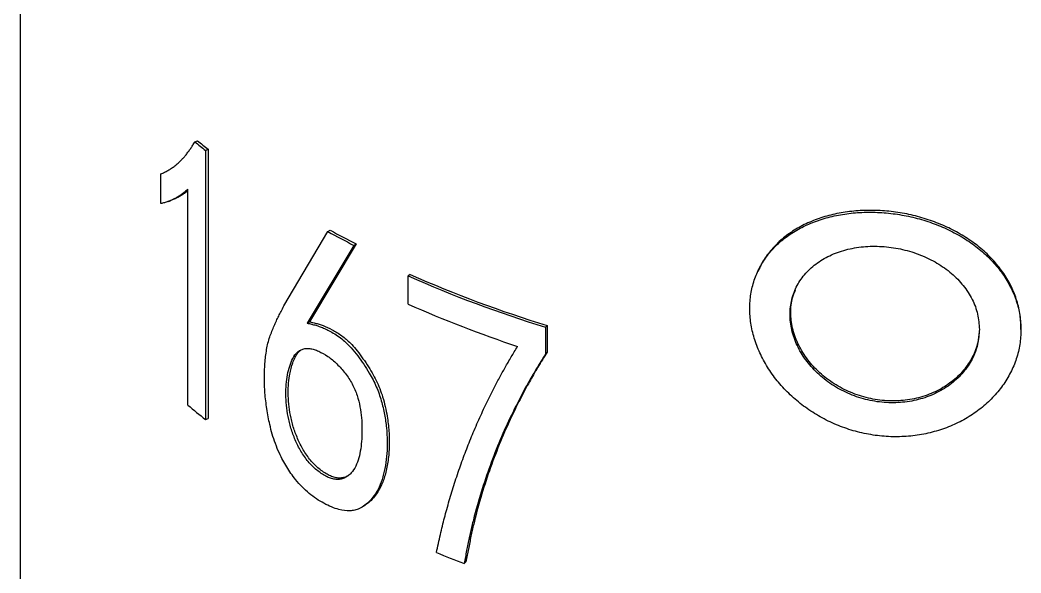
# Model space of a CAD drawing. Header units: millimetres. Extents: x 107291 to 113922, y -130611 to -125922.
# Drawn here: x 111576.7 to 111821.1, y -128006.5 to -127871.6 of the extents above; entities that cross this region are included whole.
import ezdxf

# ---------------------------------------------------------------- set-up
doc = ezdxf.new("R2010")
doc.units = ezdxf.units.MM
doc.header["$LTSCALE"] = 13
doc.layers.add('几何体', color=7, linetype='Continuous')

msp = doc.modelspace()

# ---------------------------------------------------------------- linework, layer by layer
at = {"layer": '几何体'}
for p, q in [((111576.74, -127684.67), (111576.74, -128084.83)), ((111619.43, -127901.27), (111620.09, -127901.01)), ((111622.02, -127903.38), (111622.67, -127903.11)), ((111622.02, -127903.38), (111622.02, -127969.09)), ((111622.67, -127903.11), (111622.67, -127968.82)), ((111611.12, -127916.38), (111611.12, -127909.13)), ((111617.75, -127965.55), (111617.75, -127912.83)), ((111641.17, -127941.36), (111651.93, -127923.2)), ((111651.93, -127923.2), (111652.48, -127922.87)), ((111658.26, -127926.56), (111646.86, -127945.55)), ((111658.79, -127926.22), (111647.43, -127945.22)), ((111658.26, -127926.56), (111658.79, -127926.22)), ((111672, -127933.67), (111671.51, -127934.03)), ((111671.51, -127940.91), (111671.51, -127934.03)), ((111646.86, -127945.55), (111647.43, -127945.22)), ((111705.43, -127946.14), (111705.05, -127946.55)), ((111705.05, -127946.55), (111705.05, -127953.04)), ((111705.43, -127946.14), (111705.43, -127952.64)), ((111821.12, -127947.12), (111821.12, -127946.66)), ((111705.43, -127952.64), (111705.05, -127953.04)), ((111622.02, -127969.09), (111622.67, -127968.82)), ((111685.62, -128003.85), (111685.18, -128004.24))]:
    msp.add_line(p, q, dxfattribs=at)
at = {"layer": '几何体', "flags": 128}
msp.add_lwpolyline([(111757.11, -127932.41), (111757, -127932.64), (111756.89, -127932.88)], dxfattribs=at)
at = {"layer": '几何体'}
for centre, radius, start, end in [((111731.99, -127766.87), 174.69, 230.163, 231.2552), ((111731.7, -127766.69), 175.26, 230.163, 231.2552), ((111770.16, -127708.06), 245.49, 241.2089, 242.8828), ((111770.32, -127708.43), 244.68, 241.2089, 242.8828), ((111794.76, -127654.97), 305.06, 246.1707, 252.8984), ((111794.85, -127655.52), 304.07, 246.1707, 252.8984), ((111792.74, -127666.91), 299.62, 246.1343, 251.6084), ((111730.56, -127833.8), 173.45, 229.4272, 231.2602), ((111790.89, -127728.83), 295, 247.5866, 249.0016)]:
    msp.add_arc(centre, radius, start, end, dxfattribs=at)
for points, knots in [([(111611.12, -127909.13), (111611.42, -127909), (111612.01, -127908.75), (111612.88, -127908.28), (111613.72, -127907.75), (111614.55, -127907.17), (111615.36, -127906.48), (111616.08, -127905.78), (111616.73, -127905.09), (111617.31, -127904.41), (111617.87, -127903.68), (111618.42, -127902.91), (111618.93, -127902.11), (111619.26, -127901.55), (111619.43, -127901.27)], [0, 0, 0, 0, 0.095118, 0.186695, 0.281845, 0.373575, 0.463908, 0.563117, 0.632749, 0.704182, 0.782466, 0.855261, 0.925682, 1, 1, 1, 1]), ([(111617.75, -127912.83), (111617.49, -127913.06), (111616.99, -127913.51), (111616.21, -127914.14), (111615.4, -127914.67), (111614.56, -127915.13), (111613.71, -127915.54), (111612.86, -127915.89), (111611.99, -127916.15), (111611.41, -127916.31), (111611.12, -127916.38)], [0, 0, 0, 0, 0.124957, 0.249919, 0.374898, 0.499895, 0.629138, 0.749922, 0.874956, 1, 1, 1, 1]), ([(111617.75, -127913.16), (111617.71, -127913.19), (111617.43, -127913.45), (111616.88, -127913.89), (111616.07, -127914.42), (111615.23, -127914.88), (111614.4, -127915.3), (111613.83, -127915.51), (111613.56, -127915.62)], [0, 0, 0, 0, 0.024819, 0.220846, 0.416874, 0.612913, 0.81558, 1, 1, 1, 1]), ([(111612.92, -127915.85), (111613.03, -127915.81), (111613.24, -127915.74), (111613.45, -127915.66), (111613.56, -127915.62)], [0, 0, 0, 0, 0.50001, 1, 1, 1, 1]), ([(111821.12, -127946.72), (111821.06, -127945.53), (111820.95, -127943.15), (111820.06, -127939.64), (111818.66, -127936.25), (111816.72, -127933.03), (111814.29, -127930.02), (111811.4, -127927.28), (111808.11, -127924.83), (111804.47, -127922.72), (111800.55, -127920.97), (111796.42, -127919.6), (111792.15, -127918.63), (111787.81, -127918.08), (111783.48, -127917.95), (111779.24, -127918.25), (111775.15, -127918.97), (111771.3, -127920.11), (111767.73, -127921.66), (111764.53, -127923.59), (111761.71, -127925.88), (111759.38, -127928.52), (111757.86, -127930.73), (111757.29, -127932.11), (111757.16, -127932.43)], [0, 0, 0, 0, 0.046944, 0.093885, 0.140836, 0.187781, 0.234723, 0.281672, 0.328618, 0.375558, 0.422507, 0.469452, 0.516393, 0.563341, 0.610287, 0.657227, 0.704176, 0.751121, 0.798062, 0.845011, 0.891956, 0.938897, 0.985847, 1, 1, 1, 1]), ([(111821.12, -127947.18), (111821.06, -127945.99), (111820.95, -127943.61), (111820.06, -127940.1), (111818.66, -127936.71), (111816.71, -127933.49), (111814.27, -127930.48), (111811.37, -127927.74), (111808.07, -127925.29), (111804.42, -127923.18), (111800.48, -127921.43), (111796.34, -127920.06), (111792.05, -127919.09), (111787.7, -127918.54), (111783.36, -127918.41), (111779.1, -127918.7), (111775, -127919.43), (111771.14, -127920.56), (111767.56, -127922.11), (111764.34, -127924.04), (111761.52, -127926.33), (111759.16, -127928.96), (111757.28, -127931.88), (111755.91, -127935.06), (111755.09, -127938.43), (111754.81, -127941.96), (111755.09, -127945.58), (111755.91, -127949.22), (111757.28, -127952.82), (111759.16, -127956.32), (111761.52, -127959.64), (111764.34, -127962.73), (111767.56, -127965.52), (111771.14, -127967.95), (111775, -127969.98), (111779.1, -127971.56), (111783.36, -127972.66), (111787.7, -127973.26), (111792.05, -127973.34), (111796.34, -127972.91), (111800.48, -127971.98), (111804.42, -127970.57), (111808.07, -127968.7), (111811.37, -127966.43), (111814.27, -127963.79), (111816.71, -127960.85), (111818.66, -127957.65), (111820.06, -127954.27), (111820.95, -127950.76), (111821.06, -127948.37), (111821.12, -127947.18)], [0, 0, 0, 0, 0.0208, 0.0416, 0.062408, 0.083221, 0.10404, 0.12487, 0.145708, 0.166553, 0.187408, 0.208269, 0.229132, 0.25, 0.270868, 0.29173, 0.312592, 0.333447, 0.354291, 0.37513, 0.39596, 0.416778, 0.437592, 0.458399, 0.479199, 0.5, 0.5208, 0.5416, 0.562408, 0.583221, 0.60404, 0.62487, 0.645708, 0.666553, 0.687408, 0.708269, 0.729132, 0.75, 0.770868, 0.79173, 0.812592, 0.833447, 0.854291, 0.87513, 0.89596, 0.916778, 0.937592, 0.958399, 0.979199, 1, 1, 1, 1]), ([(111810.97, -127947.07), (111810.88, -127945.82), (111810.71, -127943.33), (111809.32, -127939.71), (111807.16, -127936.33), (111804.24, -127933.33), (111800.69, -127930.8), (111796.64, -127928.82), (111792.25, -127927.46), (111787.7, -127926.76), (111783.16, -127926.74), (111778.81, -127927.42), (111774.81, -127928.76), (111771.31, -127930.74), (111768.45, -127933.29), (111766.33, -127936.32), (111765.03, -127939.74), (111764.59, -127943.42), (111765.03, -127947.21), (111766.33, -127950.98), (111768.45, -127954.56), (111771.31, -127957.81), (111774.81, -127960.59), (111778.81, -127962.79), (111783.16, -127964.29), (111787.7, -127965.04), (111792.25, -127965), (111796.64, -127964.19), (111800.69, -127962.63), (111804.24, -127960.4), (111807.16, -127957.6), (111809.32, -127954.36), (111810.71, -127950.8), (111810.88, -127948.31), (111810.97, -127947.07)], [0, 0, 0, 0, 0.0312, 0.0624076, 0.0936294, 0.1248695, 0.1561295, 0.1874078, 0.2187001, 0.25, 0.2812999, 0.3125922, 0.3438705, 0.3751305, 0.4063707, 0.4375924, 0.4688, 0.5, 0.5312, 0.5624076, 0.5936294, 0.6248695, 0.6561295, 0.6874078, 0.7187002, 0.75, 0.7812999, 0.8125922, 0.8438705, 0.8751305, 0.9063707, 0.9375924, 0.9688001, 1, 1, 1, 1]), ([(111810.87, -127947.68), (111810.8, -127948.56), (111810.64, -127950.68), (111809.35, -127953.89), (111807.21, -127957.14), (111804.29, -127959.94), (111800.75, -127962.17), (111796.72, -127963.73), (111792.34, -127964.55), (111787.81, -127964.58), (111783.28, -127963.83), (111778.94, -127962.33), (111774.96, -127960.14), (111771.47, -127957.36), (111768.62, -127954.11), (111766.51, -127950.52), (111765.2, -127946.76), (111764.79, -127942.98), (111765.07, -127939.79), (111765.81, -127938.05), (111766.08, -127937.41)], [0, 0, 0, 0, 0.041159, 0.099041, 0.156924, 0.214806, 0.272689, 0.330571, 0.388453, 0.446334, 0.504216, 0.562098, 0.61998, 0.677862, 0.735745, 0.793627, 0.85151, 0.909393, 0.967275, 1, 1, 1, 1]), ([(111636.42, -127957.22), (111636.46, -127956.62), (111636.53, -127955.42), (111636.7, -127953.68), (111636.94, -127952.01), (111637.27, -127950.41), (111637.69, -127948.91), (111638.24, -127947.54), (111638.79, -127946.24), (111639.33, -127944.99), (111639.9, -127943.82), (111640.52, -127942.62), (111640.95, -127941.8), (111641.17, -127941.36)], [0, 0, 0, 0, 0.0950689, 0.1871215, 0.2808073, 0.3732945, 0.4663233, 0.5594278, 0.6501678, 0.7358359, 0.8188157, 0.9032731, 1, 1, 1, 1]), ([(111647.43, -127945.22), (111647.71, -127945.28), (111648.16, -127945.39), (111648.78, -127945.54), (111649.28, -127945.67), (111649.76, -127945.82), (111650.24, -127945.98), (111651.29, -127946.36), (111652.97, -127947.12), (111655.25, -127948.51), (111657.2, -127950.18), (111658.8, -127951.95), (111660.14, -127953.74), (111661.5, -127955.68), (111662.71, -127957.63), (111663.75, -127959.59), (111664.63, -127961.56), (111665.33, -127963.69), (111665.93, -127965.95), (111666.49, -127968.75), (111666.86, -127972), (111666.94, -127975.62), (111666.66, -127979.1), (111666.03, -127982.26), (111665.13, -127985.04), (111663.96, -127987.05), (111662.76, -127988.53), (111661.85, -127989.42), (111661.25, -127989.8), (111661.09, -127989.9)], [0, 0, 0, 0, 0.018501, 0.030487, 0.041051, 0.051263, 0.061487, 0.071691, 0.118355, 0.16698, 0.211422, 0.241255, 0.276681, 0.31232, 0.34815, 0.38003, 0.413274, 0.447427, 0.48701, 0.527514, 0.591224, 0.657903, 0.724919, 0.791097, 0.851965, 0.90888, 0.948029, 0.986423, 1, 1, 1, 1]), ([(111646.86, -127945.55), (111647.21, -127945.63), (111647.9, -127945.78), (111648.94, -127946.06), (111650.01, -127946.42), (111651.1, -127946.86), (111652.29, -127947.43), (111653.58, -127948.16), (111654.97, -127949.1), (111656.33, -127950.24), (111657.77, -127951.7), (111659.2, -127953.52), (111660.68, -127955.58), (111662.27, -127958.08), (111663.83, -127961.07), (111664.98, -127964.49), (111665.78, -127967.86), (111666.24, -127971.15), (111666.43, -127974.33), (111666.35, -127977.4), (111666, -127980.32), (111665.39, -127983.07), (111664.51, -127985.62), (111663.35, -127987.54), (111662.14, -127989), (111660.96, -127990.05), (111659.76, -127990.84), (111658.48, -127991.23), (111656.86, -127991.47), (111654.92, -127991.18), (111652.78, -127990.46), (111650.94, -127989.59), (111649.11, -127988.47), (111647.33, -127987.15), (111645.61, -127985.58), (111643.73, -127983.45), (111642.15, -127981.22), (111640.9, -127979.01), (111639.95, -127977.12), (111639.08, -127974.98), (111638.29, -127972.64), (111637.74, -127970.45), (111637.32, -127968.38), (111637, -127966.44), (111636.73, -127964.48), (111636.53, -127962.58), (111636.41, -127960.74), (111636.38, -127958.96), (111636.4, -127957.81), (111636.42, -127957.22)], [0, 0, 0, 0, 0.012733, 0.025051, 0.037611, 0.050163, 0.06264, 0.078297, 0.09395, 0.109636, 0.125239, 0.145888, 0.166885, 0.187778, 0.218982, 0.250172, 0.281387, 0.312601, 0.343816, 0.37503, 0.406248, 0.437466, 0.468682, 0.499903, 0.520736, 0.541568, 0.5624, 0.578037, 0.593678, 0.624918, 0.645578, 0.666916, 0.687541, 0.708383, 0.729251, 0.750135, 0.781375, 0.797008, 0.812637, 0.833566, 0.854233, 0.8751, 0.892381, 0.91074, 0.928683, 0.946982, 0.964617, 0.98197, 1, 1, 1, 1]), ([(111644.24, -127974.76), (111644.47, -127975.22), (111644.93, -127976.15), (111645.99, -127977.95), (111647.57, -127980), (111649.36, -127981.61), (111650.85, -127982.63), (111651.98, -127983.23), (111653.11, -127983.61), (111654.18, -127983.75), (111655.18, -127983.64), (111656.08, -127983.3), (111656.88, -127982.8), (111657.82, -127981.93), (111658.76, -127980.54), (111659.49, -127978.48), (111659.96, -127976.23), (111660.19, -127973.81), (111660.25, -127971.29), (111660.15, -127968.69), (111659.79, -127965.99), (111659.1, -127963.2), (111658.12, -127960.84), (111657.05, -127959.05), (111655.83, -127957.37), (111654.13, -127955.44), (111651.91, -127953.57), (111650.02, -127952.54), (111648.55, -127951.96), (111647.49, -127951.74), (111646.49, -127951.7), (111645.59, -127951.91), (111644.81, -127952.34), (111643.91, -127953.14), (111643.09, -127954.54), (111642.39, -127956.52), (111641.9, -127958.7), (111641.64, -127961.07), (111641.62, -127963.61), (111641.82, -127966.27), (111642.29, -127969.05), (111643.04, -127971.91), (111643.84, -127973.81), (111644.24, -127974.76)], [0, 0, 0, 0, 0.01564, 0.031277, 0.062511, 0.093779, 0.109446, 0.125102, 0.140763, 0.15641, 0.172057, 0.187699, 0.203338, 0.218973, 0.250195, 0.281422, 0.312656, 0.343892, 0.375132, 0.406365, 0.437594, 0.468804, 0.499989, 0.515455, 0.531267, 0.562528, 0.593774, 0.625059, 0.640723, 0.656378, 0.672031, 0.68767, 0.703308, 0.71894, 0.750163, 0.7814, 0.812637, 0.843868, 0.875098, 0.906328, 0.937554, 0.96878, 1, 1, 1, 1]), ([(111644.82, -127974.44), (111644.42, -127973.49), (111643.62, -127971.59), (111642.87, -127968.73), (111642.4, -127965.96), (111642.2, -127963.29), (111642.23, -127960.76), (111642.46, -127958.65), (111642.81, -127956.92), (111643.21, -127955.53), (111643.66, -127954.35), (111644.17, -127953.39), (111644.7, -127952.62), (111645.15, -127952.25), (111645.37, -127952.07)], [0, 0, 0, 0, 0.105417, 0.2109, 0.316415, 0.421953, 0.527498, 0.63304, 0.702828, 0.775581, 0.844181, 0.896965, 0.949739, 1, 1, 1, 1]), ([(111678.41, -128001.54), (111678.57, -128000.81), (111678.89, -127999.36), (111679.37, -127997.2), (111679.86, -127995.1), (111680.38, -127993.05), (111680.93, -127990.98), (111681.54, -127988.86), (111682.17, -127986.74), (111683.06, -127983.9), (111684.24, -127980.39), (111685.76, -127976.26), (111687.42, -127972.17), (111689.2, -127968.12), (111691.08, -127964.1), (111692.63, -127961.06), (111693.78, -127958.91), (111694.47, -127957.63), (111695.19, -127956.37), (111695.92, -127955.1), (111696.66, -127953.82), (111697.43, -127952.52), (111697.94, -127951.66), (111698.21, -127951.22)], [0, 0, 0, 0, 0.039849, 0.079684, 0.118292, 0.155254, 0.194001, 0.234322, 0.274985, 0.314903, 0.397396, 0.47837, 0.558204, 0.642707, 0.725086, 0.806429, 0.834082, 0.861708, 0.888111, 0.915473, 0.944055, 0.971275, 1, 1, 1, 1]), ([(111705.05, -127953.04), (111704.67, -127953.66), (111703.91, -127954.89), (111702.79, -127956.72), (111701.72, -127958.52), (111700.68, -127960.32), (111699.67, -127962.16), (111698.66, -127964.08), (111697.67, -127966.03), (111696.05, -127969.32), (111693.91, -127974.04), (111691.46, -127980.32), (111689.27, -127986.82), (111687.87, -127991.76), (111687.06, -127995.03), (111686.71, -127996.5), (111686.39, -127997.98), (111686.08, -127999.5), (111685.77, -128001.06), (111685.47, -128002.65), (111685.28, -128003.7), (111685.18, -128004.24)], [0, 0, 0, 0, 0.03987, 0.079744, 0.118361, 0.155537, 0.194359, 0.234539, 0.275271, 0.31495, 0.436457, 0.560432, 0.68329, 0.808173, 0.835632, 0.862406, 0.888188, 0.915545, 0.944081, 0.971288, 1, 1, 1, 1]), ([(111705.43, -127952.64), (111705.05, -127953.25), (111704.29, -127954.48), (111703.17, -127956.31), (111702.11, -127958.11), (111701.08, -127959.91), (111700.07, -127961.76), (111699.06, -127963.68), (111698.07, -127965.63), (111696.46, -127968.92), (111694.33, -127973.65), (111691.88, -127979.93), (111689.69, -127986.43), (111688.3, -127991.37), (111687.5, -127994.64), (111687.15, -127996.11), (111686.83, -127997.59), (111686.52, -127999.12), (111686.21, -128000.67), (111685.92, -128002.26), (111685.72, -128003.31), (111685.62, -128003.85)], [0, 0, 0, 0, 0.039858, 0.0797204, 0.1183286, 0.1554959, 0.1943104, 0.2344844, 0.2752103, 0.3148838, 0.4363837, 0.5603598, 0.6832282, 0.8081286, 0.8355927, 0.8623736, 0.8881597, 0.9155224, 0.9440645, 0.97128, 1, 1, 1, 1]), ([(111657.04, -127982.66), (111656.9, -127982.76), (111656.49, -127983.03), (111655.72, -127983.29), (111654.73, -127983.41), (111653.65, -127983.28), (111652.54, -127982.9), (111651.41, -127982.3), (111650.29, -127981.54), (111649.21, -127980.63), (111648.16, -127979.61), (111647.19, -127978.44), (111646.29, -127977.18), (111645.51, -127975.83), (111645.05, -127974.9), (111644.82, -127974.44)], [0, 0, 0, 0, 0.0438761, 0.1235534, 0.2032171, 0.2828474, 0.3625233, 0.4421712, 0.5218717, 0.6015635, 0.6812496, 0.7609205, 0.8406158, 0.9202894, 1, 1, 1, 1]), ([(111660.6, -127990.26), (111660.69, -127990.21), (111660.85, -127990.09), (111661.02, -127989.98), (111661.1, -127989.93)], [0, 0, 0, 0, 0.500002, 1, 1, 1, 1])]:
    msp.add_open_spline(points, degree=3, knots=knots, dxfattribs=at)

doc.saveas('drawing.dxf')
